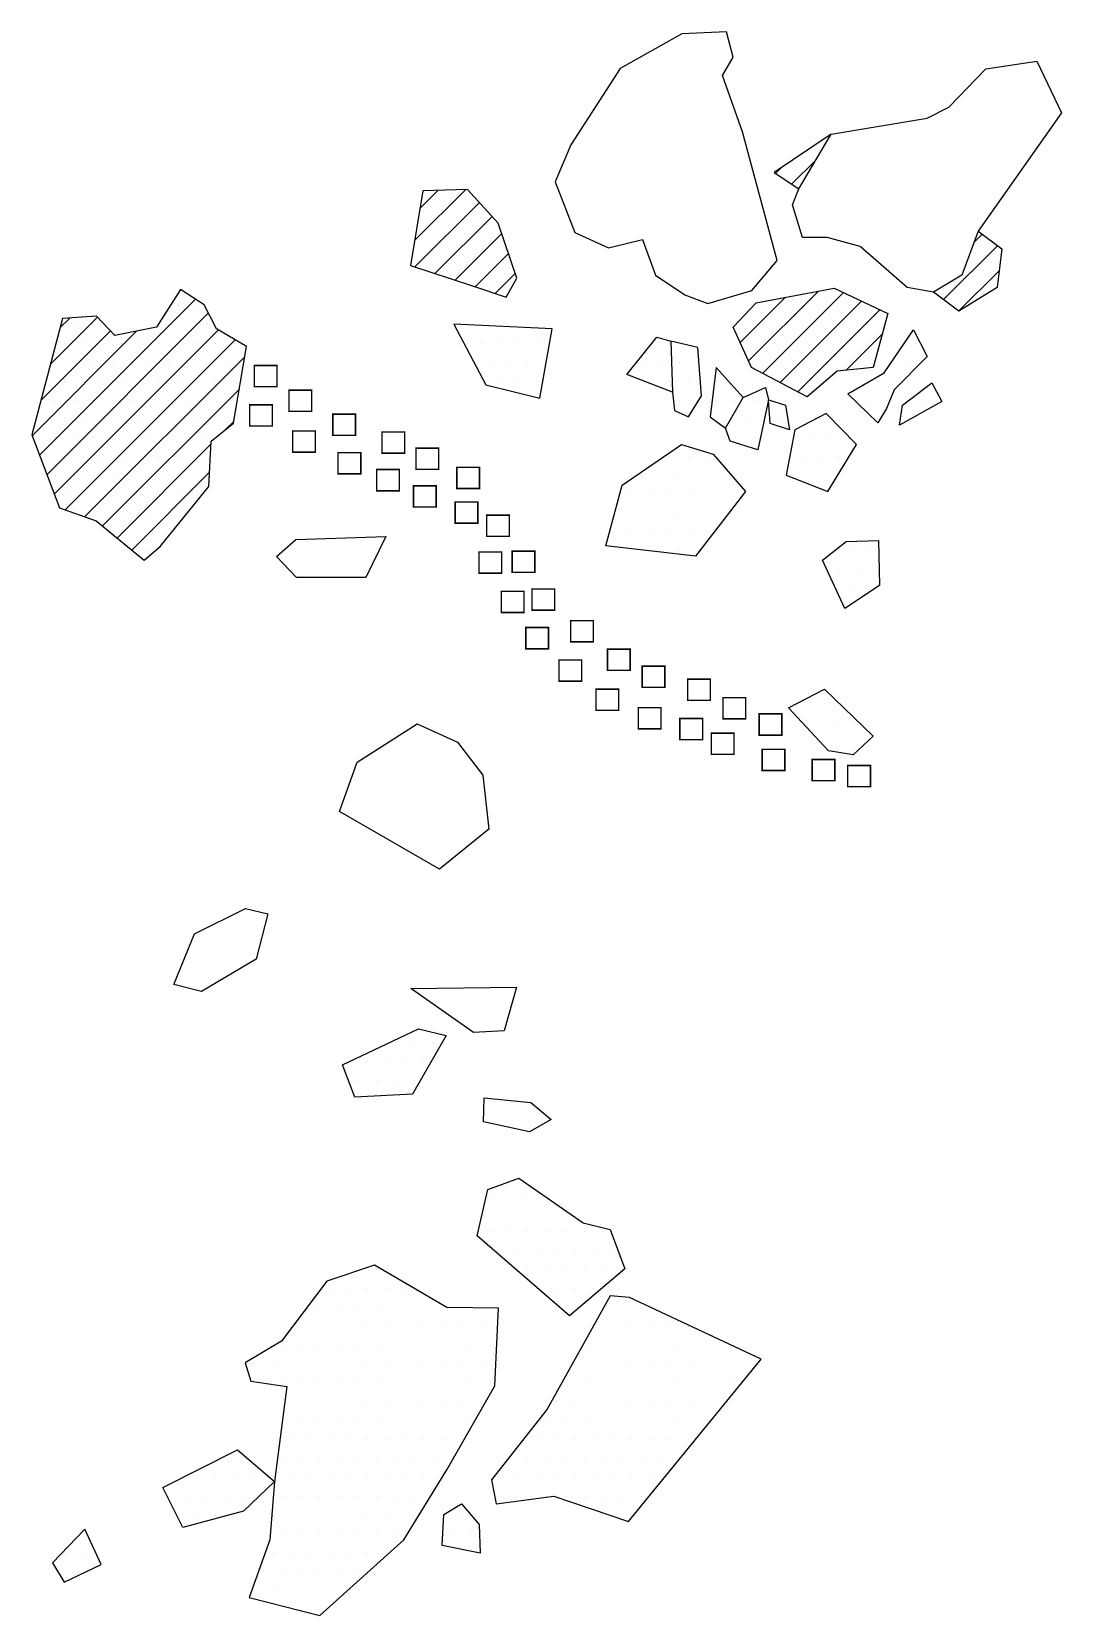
# Model space of a CAD drawing. Header units: metres. Extents: x 3.35 to 4.03, y -19.65 to -18.61.
import ezdxf

# ---------------------------------------------------------------- set-up
doc = ezdxf.new("R2010")
doc.units = ezdxf.units.M
doc.header["$LTSCALE"] = 25
doc.header["$MEASUREMENT"] = 0
doc.layers.get('0').update_dxf_attribs({"linetype": 'CONTINUOUS'})
for name, color, linetype in [('FEUER', 1, 'CONTINUOUS'), ('STEINE', 4, 'CONTINUOUS'), ('STEINESCHRAFF', 4, 'CONTINUOUS')]:
    doc.layers.add(name, color=color, linetype=linetype)

# ---------------------------------------------------------------- blocks, each defined once
blk = doc.blocks.new('RL')
at = {"layer": 'FEUER', "const_width": 0.1}
blk.add_lwpolyline([(0, -1.4), (0, 0), (1.5, 0), (1.5, -1.4), (0, -1.4)], dxfattribs=at)
blk = doc.blocks.new('*X2')
at = {"color": 0}
for p, q in [((344.375, -1878.75), (344.375, -1878.75)), ((345.625, -1878.75), (345.625, -1878.75)), ((337.5, -1880), (337.5, -1880)), ((338.75, -1880), (338.75, -1880)), ((343.75, -1880), (343.75, -1880)), ((345, -1880), (345, -1880)), ((346.25, -1880), (346.25, -1880)), ((336.875, -1881.25), (336.875, -1881.25)), ((338.125, -1881.25), (338.125, -1881.25)), ((339.375, -1881.25), (339.375, -1881.25)), ((340.625, -1881.25), (340.625, -1881.25)), ((341.875, -1881.25), (341.875, -1881.25)), ((343.125, -1881.25), (343.125, -1881.25)), ((344.375, -1881.25), (344.375, -1881.25)), ((345.625, -1881.25), (345.625, -1881.25)), ((346.875, -1881.25), (346.875, -1881.25)), ((348.125, -1881.25), (348.125, -1881.25)), ((364.375, -1881.25), (364.375, -1881.25)), ((365.625, -1881.25), (365.625, -1881.25)), ((366.875, -1881.25), (366.875, -1881.25)), ((368.125, -1881.25), (368.125, -1881.25)), ((376.875, -1881.25), (376.875, -1881.25)), ((393.125, -1881.25), (393.125, -1881.25)), ((336.25, -1882.5), (336.25, -1882.5)), ((337.5, -1882.5), (337.5, -1882.5)), ((338.75, -1882.5), (338.75, -1882.5)), ((340, -1882.5), (340, -1882.5)), ((341.25, -1882.5), (341.25, -1882.5)), ((342.5, -1882.5), (342.5, -1882.5)), ((343.75, -1882.5), (343.75, -1882.5)), ((345, -1882.5), (345, -1882.5)), ((346.25, -1882.5), (346.25, -1882.5)), ((347.5, -1882.5), (347.5, -1882.5)), ((365, -1882.5), (365, -1882.5)), ((366.25, -1882.5), (366.25, -1882.5)), ((367.5, -1882.5), (367.5, -1882.5)), ((375, -1882.5), (375, -1882.5)), ((376.25, -1882.5), (376.25, -1882.5)), ((377.5, -1882.5), (377.5, -1882.5)), ((378.75, -1882.5), (378.75, -1882.5)), ((392.5, -1882.5), (392.5, -1882.5)), ((336.875, -1883.75), (336.875, -1883.75)), ((338.125, -1883.75), (338.125, -1883.75)), ((339.375, -1883.75), (339.375, -1883.75)), ((340.625, -1883.75), (340.625, -1883.75)), ((341.875, -1883.75), (341.875, -1883.75)), ((343.125, -1883.75), (343.125, -1883.75)), ((344.375, -1883.75), (344.375, -1883.75)), ((345.625, -1883.75), (345.625, -1883.75)), ((346.875, -1883.75), (346.875, -1883.75)), ((348.125, -1883.75), (348.125, -1883.75)), ((365.625, -1883.75), (365.625, -1883.75)), ((366.875, -1883.75), (366.875, -1883.75)), ((368.125, -1883.75), (368.125, -1883.75)), ((375.625, -1883.75), (375.625, -1883.75)), ((376.875, -1883.75), (376.875, -1883.75)), ((378.125, -1883.75), (378.125, -1883.75)), ((380.625, -1883.75), (380.625, -1883.75)), ((390.625, -1883.75), (390.625, -1883.75)), ((391.875, -1883.75), (391.875, -1883.75)), ((336.25, -1885), (336.25, -1885)), ((337.5, -1885), (337.5, -1885)), ((338.75, -1885), (338.75, -1885)), ((340, -1885), (340, -1885)), ((341.25, -1885), (341.25, -1885)), ((342.5, -1885), (342.5, -1885)), ((343.75, -1885), (343.75, -1885)), ((345, -1885), (345, -1885)), ((346.25, -1885), (346.25, -1885)), ((347.5, -1885), (347.5, -1885)), ((377.5, -1885), (377.5, -1885)), ((378.75, -1885), (378.75, -1885)), ((380, -1885), (380, -1885)), ((381.25, -1885), (381.25, -1885)), ((382.5, -1885), (382.5, -1885)), ((390, -1885), (390, -1885)), ((391.25, -1885), (391.25, -1885)), ((393.75, -1885), (393.75, -1885)), ((335.625, -1886.25), (335.625, -1886.25)), ((336.875, -1886.25), (336.875, -1886.25)), ((338.125, -1886.25), (338.125, -1886.25)), ((339.375, -1886.25), (339.375, -1886.25)), ((340.625, -1886.25), (340.625, -1886.25)), ((341.875, -1886.25), (341.875, -1886.25)), ((343.125, -1886.25), (343.125, -1886.25)), ((344.375, -1886.25), (344.375, -1886.25)), ((345.625, -1886.25), (345.625, -1886.25)), ((346.875, -1886.25), (346.875, -1886.25)), ((380.625, -1886.25), (380.625, -1886.25)), ((381.875, -1886.25), (381.875, -1886.25)), ((383.125, -1886.25), (383.125, -1886.25)), ((384.375, -1886.25), (384.375, -1886.25)), ((386.875, -1886.25), (386.875, -1886.25)), ((390.625, -1886.25), (390.625, -1886.25)), ((335, -1887.5), (335, -1887.5)), ((336.25, -1887.5), (336.25, -1887.5)), ((337.5, -1887.5), (337.5, -1887.5)), ((338.75, -1887.5), (338.75, -1887.5)), ((340, -1887.5), (340, -1887.5)), ((341.25, -1887.5), (341.25, -1887.5)), ((342.5, -1887.5), (342.5, -1887.5)), ((343.75, -1887.5), (343.75, -1887.5)), ((345, -1887.5), (345, -1887.5)), ((346.25, -1887.5), (346.25, -1887.5)), ((381.25, -1887.5), (381.25, -1887.5)), ((382.5, -1887.5), (382.5, -1887.5)), ((386.25, -1887.5), (386.25, -1887.5)), ((387.5, -1887.5), (387.5, -1887.5)), ((388.75, -1887.5), (388.75, -1887.5)), ((335.625, -1888.75), (335.625, -1888.75)), ((336.875, -1888.75), (336.875, -1888.75)), ((338.125, -1888.75), (338.125, -1888.75)), ((339.375, -1888.75), (339.375, -1888.75)), ((340.625, -1888.75), (340.625, -1888.75)), ((341.875, -1888.75), (341.875, -1888.75)), ((343.125, -1888.75), (343.125, -1888.75)), ((344.375, -1888.75), (344.375, -1888.75)), ((345.625, -1888.75), (345.625, -1888.75)), ((376.875, -1888.75), (376.875, -1888.75)), ((378.125, -1888.75), (378.125, -1888.75)), ((379.375, -1888.75), (379.375, -1888.75)), ((385.625, -1888.75), (385.625, -1888.75)), ((386.875, -1888.75), (386.875, -1888.75)), ((388.125, -1888.75), (388.125, -1888.75)), ((336.25, -1890), (336.25, -1890)), ((337.5, -1890), (337.5, -1890)), ((338.75, -1890), (338.75, -1890)), ((340, -1890), (340, -1890)), ((341.25, -1890), (341.25, -1890)), ((342.5, -1890), (342.5, -1890)), ((343.75, -1890), (343.75, -1890)), ((345, -1890), (345, -1890)), ((346.25, -1890), (346.25, -1890)), ((375, -1890), (375, -1890)), ((376.25, -1890), (376.25, -1890)), ((377.5, -1890), (377.5, -1890)), ((378.75, -1890), (378.75, -1890)), ((380, -1890), (380, -1890)), ((385, -1890), (385, -1890)), ((386.25, -1890), (386.25, -1890)), ((387.5, -1890), (387.5, -1890)), ((336.875, -1891.25), (336.875, -1891.25)), ((338.125, -1891.25), (338.125, -1891.25)), ((339.375, -1891.25), (339.375, -1891.25)), ((340.625, -1891.25), (340.625, -1891.25)), ((341.875, -1891.25), (341.875, -1891.25)), ((343.125, -1891.25), (343.125, -1891.25)), ((344.375, -1891.25), (344.375, -1891.25)), ((345.625, -1891.25), (345.625, -1891.25)), ((374.375, -1891.25), (374.375, -1891.25)), ((375.625, -1891.25), (375.625, -1891.25)), ((376.875, -1891.25), (376.875, -1891.25)), ((378.125, -1891.25), (378.125, -1891.25)), ((379.375, -1891.25), (379.375, -1891.25)), ((380.625, -1891.25), (380.625, -1891.25)), ((338.75, -1892.5), (338.75, -1892.5)), ((340, -1892.5), (340, -1892.5)), ((341.25, -1892.5), (341.25, -1892.5)), ((342.5, -1892.5), (342.5, -1892.5)), ((343.75, -1892.5), (343.75, -1892.5)), ((373.75, -1892.5), (373.75, -1892.5)), ((375, -1892.5), (375, -1892.5)), ((376.25, -1892.5), (376.25, -1892.5)), ((377.5, -1892.5), (377.5, -1892.5)), ((378.75, -1892.5), (378.75, -1892.5)), ((380, -1892.5), (380, -1892.5)), ((340.625, -1893.75), (340.625, -1893.75)), ((341.875, -1893.75), (341.875, -1893.75)), ((343.125, -1893.75), (343.125, -1893.75)), ((373.125, -1893.75), (373.125, -1893.75)), ((374.375, -1893.75), (374.375, -1893.75)), ((375.625, -1893.75), (375.625, -1893.75)), ((376.875, -1893.75), (376.875, -1893.75)), ((378.125, -1893.75), (378.125, -1893.75)), ((379.375, -1893.75), (379.375, -1893.75)), ((342.5, -1895), (342.5, -1895)), ((376.25, -1895), (376.25, -1895)), ((377.5, -1895), (377.5, -1895)), ((378.75, -1895), (378.75, -1895)), ((388.75, -1895), (388.75, -1895)), ((390, -1895), (390, -1895)), ((388.125, -1896.25), (388.125, -1896.25)), ((389.375, -1896.25), (389.375, -1896.25)), ((390.625, -1896.25), (390.625, -1896.25)), ((388.75, -1897.5), (388.75, -1897.5)), ((390, -1897.5), (390, -1897.5)), ((386.25, -1905), (386.25, -1905)), ((387.5, -1905), (387.5, -1905)), ((385.625, -1906.25), (385.625, -1906.25)), ((386.875, -1906.25), (386.875, -1906.25)), ((388.125, -1906.25), (388.125, -1906.25)), ((387.5, -1907.5), (387.5, -1907.5)), ((388.75, -1907.5), (388.75, -1907.5)), ((390, -1907.5), (390, -1907.5)), ((358.75, -1927.5), (358.75, -1927.5)), ((360, -1927.5), (360, -1927.5)), ((361.25, -1927.5), (361.25, -1927.5)), ((356.875, -1928.75), (356.875, -1928.75)), ((358.125, -1928.75), (358.125, -1928.75)), ((359.375, -1928.75), (359.375, -1928.75)), ((360.625, -1928.75), (360.625, -1928.75)), ((356.25, -1930), (356.25, -1930)), ((357.5, -1930), (357.5, -1930)), ((358.75, -1930), (358.75, -1930)), ((360, -1930), (360, -1930)), ((365, -1937.5), (365, -1937.5)), ((366.25, -1937.5), (366.25, -1937.5)), ((367.5, -1937.5), (367.5, -1937.5)), ((365.625, -1938.75), (365.625, -1938.75)), ((366.875, -1938.75), (366.875, -1938.75)), ((368.125, -1938.75), (368.125, -1938.75)), ((369.375, -1938.75), (369.375, -1938.75)), ((365, -1940), (365, -1940)), ((366.25, -1940), (366.25, -1940)), ((367.5, -1940), (367.5, -1940)), ((368.75, -1940), (368.75, -1940)), ((370, -1940), (370, -1940)), ((371.25, -1940), (371.25, -1940)), ((372.5, -1940), (372.5, -1940)), ((365.625, -1941.25), (365.625, -1941.25)), ((366.875, -1941.25), (366.875, -1941.25)), ((368.125, -1941.25), (368.125, -1941.25)), ((369.375, -1941.25), (369.375, -1941.25)), ((370.625, -1941.25), (370.625, -1941.25)), ((371.875, -1941.25), (371.875, -1941.25)), ((373.125, -1941.25), (373.125, -1941.25)), ((357.5, -1942.5), (357.5, -1942.5)), ((367.5, -1942.5), (367.5, -1942.5)), ((368.75, -1942.5), (368.75, -1942.5)), ((370, -1942.5), (370, -1942.5)), ((371.25, -1942.5), (371.25, -1942.5)), ((372.5, -1942.5), (372.5, -1942.5)), ((373.75, -1942.5), (373.75, -1942.5)), ((354.375, -1943.75), (354.375, -1943.75)), ((355.625, -1943.75), (355.625, -1943.75)), ((356.875, -1943.75), (356.875, -1943.75)), ((358.125, -1943.75), (358.125, -1943.75)), ((359.375, -1943.75), (359.375, -1943.75)), ((369.375, -1943.75), (369.375, -1943.75)), ((370.625, -1943.75), (370.625, -1943.75)), ((371.875, -1943.75), (371.875, -1943.75)), ((353.75, -1945), (353.75, -1945)), ((355, -1945), (355, -1945)), ((356.25, -1945), (356.25, -1945)), ((357.5, -1945), (357.5, -1945)), ((358.75, -1945), (358.75, -1945)), ((360, -1945), (360, -1945)), ((361.25, -1945), (361.25, -1945)), ((370, -1945), (370, -1945)), ((373.75, -1945), (373.75, -1945)), ((375, -1945), (375, -1945)), ((353.125, -1946.25), (353.125, -1946.25)), ((354.375, -1946.25), (354.375, -1946.25)), ((355.625, -1946.25), (355.625, -1946.25)), ((356.875, -1946.25), (356.875, -1946.25)), ((358.125, -1946.25), (358.125, -1946.25)), ((359.375, -1946.25), (359.375, -1946.25)), ((360.625, -1946.25), (360.625, -1946.25)), ((361.875, -1946.25), (361.875, -1946.25)), ((363.125, -1946.25), (363.125, -1946.25)), ((364.375, -1946.25), (364.375, -1946.25)), ((371.875, -1946.25), (371.875, -1946.25)), ((373.125, -1946.25), (373.125, -1946.25)), ((374.375, -1946.25), (374.375, -1946.25)), ((375.625, -1946.25), (375.625, -1946.25)), ((376.875, -1946.25), (376.875, -1946.25)), ((378.125, -1946.25), (378.125, -1946.25)), ((351.25, -1947.5), (351.25, -1947.5)), ((352.5, -1947.5), (352.5, -1947.5)), ((353.75, -1947.5), (353.75, -1947.5)), ((355, -1947.5), (355, -1947.5)), ((356.25, -1947.5), (356.25, -1947.5)), ((357.5, -1947.5), (357.5, -1947.5)), ((358.75, -1947.5), (358.75, -1947.5)), ((360, -1947.5), (360, -1947.5)), ((361.25, -1947.5), (361.25, -1947.5)), ((362.5, -1947.5), (362.5, -1947.5)), ((363.75, -1947.5), (363.75, -1947.5)), ((365, -1947.5), (365, -1947.5)), ((371.25, -1947.5), (371.25, -1947.5)), ((372.5, -1947.5), (372.5, -1947.5)), ((373.75, -1947.5), (373.75, -1947.5)), ((375, -1947.5), (375, -1947.5)), ((376.25, -1947.5), (376.25, -1947.5)), ((377.5, -1947.5), (377.5, -1947.5)), ((378.75, -1947.5), (378.75, -1947.5)), ((380, -1947.5), (380, -1947.5)), ((349.375, -1948.75), (349.375, -1948.75)), ((350.625, -1948.75), (350.625, -1948.75)), ((351.875, -1948.75), (351.875, -1948.75)), ((353.125, -1948.75), (353.125, -1948.75)), ((354.375, -1948.75), (354.375, -1948.75)), ((355.625, -1948.75), (355.625, -1948.75)), ((356.875, -1948.75), (356.875, -1948.75)), ((358.125, -1948.75), (358.125, -1948.75)), ((359.375, -1948.75), (359.375, -1948.75)), ((360.625, -1948.75), (360.625, -1948.75)), ((361.875, -1948.75), (361.875, -1948.75)), ((363.125, -1948.75), (363.125, -1948.75)), ((364.375, -1948.75), (364.375, -1948.75)), ((370.625, -1948.75), (370.625, -1948.75)), ((371.875, -1948.75), (371.875, -1948.75)), ((373.125, -1948.75), (373.125, -1948.75)), ((374.375, -1948.75), (374.375, -1948.75)), ((375.625, -1948.75), (375.625, -1948.75)), ((376.875, -1948.75), (376.875, -1948.75)), ((378.125, -1948.75), (378.125, -1948.75)), ((379.375, -1948.75), (379.375, -1948.75)), ((380.625, -1948.75), (380.625, -1948.75)), ((381.875, -1948.75), (381.875, -1948.75)), ((350, -1950), (350, -1950)), ((351.25, -1950), (351.25, -1950)), ((352.5, -1950), (352.5, -1950)), ((353.75, -1950), (353.75, -1950)), ((355, -1950), (355, -1950)), ((356.25, -1950), (356.25, -1950)), ((357.5, -1950), (357.5, -1950)), ((358.75, -1950), (358.75, -1950)), ((360, -1950), (360, -1950)), ((361.25, -1950), (361.25, -1950)), ((362.5, -1950), (362.5, -1950)), ((363.75, -1950), (363.75, -1950)), ((365, -1950), (365, -1950)), ((370, -1950), (370, -1950)), ((371.25, -1950), (371.25, -1950)), ((372.5, -1950), (372.5, -1950)), ((373.75, -1950), (373.75, -1950)), ((375, -1950), (375, -1950)), ((376.25, -1950), (376.25, -1950)), ((377.5, -1950), (377.5, -1950)), ((378.75, -1950), (378.75, -1950)), ((380, -1950), (380, -1950)), ((381.25, -1950), (381.25, -1950)), ((351.875, -1951.25), (351.875, -1951.25)), ((353.125, -1951.25), (353.125, -1951.25)), ((354.375, -1951.25), (354.375, -1951.25)), ((355.625, -1951.25), (355.625, -1951.25)), ((356.875, -1951.25), (356.875, -1951.25)), ((358.125, -1951.25), (358.125, -1951.25)), ((359.375, -1951.25), (359.375, -1951.25)), ((360.625, -1951.25), (360.625, -1951.25)), ((361.875, -1951.25), (361.875, -1951.25)), ((363.125, -1951.25), (363.125, -1951.25)), ((364.375, -1951.25), (364.375, -1951.25)), ((369.375, -1951.25), (369.375, -1951.25)), ((370.625, -1951.25), (370.625, -1951.25)), ((371.875, -1951.25), (371.875, -1951.25)), ((373.125, -1951.25), (373.125, -1951.25)), ((374.375, -1951.25), (374.375, -1951.25)), ((375.625, -1951.25), (375.625, -1951.25)), ((376.875, -1951.25), (376.875, -1951.25)), ((378.125, -1951.25), (378.125, -1951.25)), ((379.375, -1951.25), (379.375, -1951.25)), ((380.625, -1951.25), (380.625, -1951.25)), ((352.5, -1952.5), (352.5, -1952.5)), ((353.75, -1952.5), (353.75, -1952.5)), ((355, -1952.5), (355, -1952.5)), ((356.25, -1952.5), (356.25, -1952.5)), ((357.5, -1952.5), (357.5, -1952.5)), ((358.75, -1952.5), (358.75, -1952.5)), ((360, -1952.5), (360, -1952.5)), ((361.25, -1952.5), (361.25, -1952.5)), ((362.5, -1952.5), (362.5, -1952.5)), ((363.75, -1952.5), (363.75, -1952.5)), ((368.75, -1952.5), (368.75, -1952.5)), ((370, -1952.5), (370, -1952.5)), ((371.25, -1952.5), (371.25, -1952.5)), ((372.5, -1952.5), (372.5, -1952.5)), ((373.75, -1952.5), (373.75, -1952.5)), ((375, -1952.5), (375, -1952.5)), ((376.25, -1952.5), (376.25, -1952.5)), ((377.5, -1952.5), (377.5, -1952.5)), ((378.75, -1952.5), (378.75, -1952.5)), ((351.875, -1953.75), (351.875, -1953.75)), ((353.125, -1953.75), (353.125, -1953.75)), ((354.375, -1953.75), (354.375, -1953.75)), ((355.625, -1953.75), (355.625, -1953.75)), ((356.875, -1953.75), (356.875, -1953.75)), ((358.125, -1953.75), (358.125, -1953.75)), ((359.375, -1953.75), (359.375, -1953.75)), ((360.625, -1953.75), (360.625, -1953.75)), ((361.875, -1953.75), (361.875, -1953.75)), ((363.125, -1953.75), (363.125, -1953.75)), ((368.125, -1953.75), (368.125, -1953.75)), ((369.375, -1953.75), (369.375, -1953.75)), ((370.625, -1953.75), (370.625, -1953.75)), ((371.875, -1953.75), (371.875, -1953.75)), ((373.125, -1953.75), (373.125, -1953.75)), ((374.375, -1953.75), (374.375, -1953.75)), ((375.625, -1953.75), (375.625, -1953.75)), ((376.875, -1953.75), (376.875, -1953.75)), ((378.125, -1953.75), (378.125, -1953.75)), ((347.5, -1955), (347.5, -1955)), ((348.75, -1955), (348.75, -1955)), ((351.25, -1955), (351.25, -1955)), ((352.5, -1955), (352.5, -1955)), ((353.75, -1955), (353.75, -1955)), ((355, -1955), (355, -1955)), ((356.25, -1955), (356.25, -1955)), ((357.5, -1955), (357.5, -1955)), ((358.75, -1955), (358.75, -1955)), ((360, -1955), (360, -1955)), ((361.25, -1955), (361.25, -1955)), ((362.5, -1955), (362.5, -1955)), ((366.25, -1955), (366.25, -1955)), ((367.5, -1955), (367.5, -1955)), ((368.75, -1955), (368.75, -1955)), ((370, -1955), (370, -1955)), ((371.25, -1955), (371.25, -1955)), ((372.5, -1955), (372.5, -1955)), ((373.75, -1955), (373.75, -1955)), ((375, -1955), (375, -1955)), ((376.25, -1955), (376.25, -1955)), ((377.5, -1955), (377.5, -1955)), ((345.625, -1956.25), (345.625, -1956.25)), ((346.875, -1956.25), (346.875, -1956.25)), ((348.125, -1956.25), (348.125, -1956.25)), ((349.375, -1956.25), (349.375, -1956.25)), ((351.875, -1956.25), (351.875, -1956.25)), ((353.125, -1956.25), (353.125, -1956.25)), ((354.375, -1956.25), (354.375, -1956.25)), ((355.625, -1956.25), (355.625, -1956.25)), ((356.875, -1956.25), (356.875, -1956.25)), ((358.125, -1956.25), (358.125, -1956.25)), ((359.375, -1956.25), (359.375, -1956.25)), ((360.625, -1956.25), (360.625, -1956.25)), ((365.625, -1956.25), (365.625, -1956.25)), ((366.875, -1956.25), (366.875, -1956.25)), ((368.125, -1956.25), (368.125, -1956.25)), ((369.375, -1956.25), (369.375, -1956.25)), ((370.625, -1956.25), (370.625, -1956.25)), ((371.875, -1956.25), (371.875, -1956.25)), ((373.125, -1956.25), (373.125, -1956.25)), ((374.375, -1956.25), (374.375, -1956.25)), ((375.625, -1956.25), (375.625, -1956.25)), ((343.75, -1957.5), (343.75, -1957.5)), ((345, -1957.5), (345, -1957.5)), ((346.25, -1957.5), (346.25, -1957.5)), ((347.5, -1957.5), (347.5, -1957.5)), ((348.75, -1957.5), (348.75, -1957.5)), ((351.25, -1957.5), (351.25, -1957.5)), ((352.5, -1957.5), (352.5, -1957.5)), ((353.75, -1957.5), (353.75, -1957.5)), ((355, -1957.5), (355, -1957.5)), ((356.25, -1957.5), (356.25, -1957.5)), ((357.5, -1957.5), (357.5, -1957.5)), ((358.75, -1957.5), (358.75, -1957.5)), ((360, -1957.5), (360, -1957.5)), ((366.25, -1957.5), (366.25, -1957.5)), ((367.5, -1957.5), (367.5, -1957.5)), ((368.75, -1957.5), (368.75, -1957.5)), ((370, -1957.5), (370, -1957.5)), ((371.25, -1957.5), (371.25, -1957.5)), ((372.5, -1957.5), (372.5, -1957.5)), ((373.75, -1957.5), (373.75, -1957.5)), ((375, -1957.5), (375, -1957.5)), ((344.375, -1958.75), (344.375, -1958.75)), ((345.625, -1958.75), (345.625, -1958.75)), ((346.875, -1958.75), (346.875, -1958.75)), ((350.625, -1958.75), (350.625, -1958.75)), ((351.875, -1958.75), (351.875, -1958.75)), ((353.125, -1958.75), (353.125, -1958.75)), ((354.375, -1958.75), (354.375, -1958.75)), ((355.625, -1958.75), (355.625, -1958.75)), ((356.875, -1958.75), (356.875, -1958.75)), ((358.125, -1958.75), (358.125, -1958.75)), ((359.375, -1958.75), (359.375, -1958.75)), ((363.125, -1958.75), (363.125, -1958.75)), ((373.125, -1958.75), (373.125, -1958.75)), ((374.375, -1958.75), (374.375, -1958.75)), ((351.25, -1960), (351.25, -1960)), ((352.5, -1960), (352.5, -1960)), ((353.75, -1960), (353.75, -1960)), ((355, -1960), (355, -1960)), ((356.25, -1960), (356.25, -1960)), ((357.5, -1960), (357.5, -1960)), ((358.75, -1960), (358.75, -1960)), ((362.5, -1960), (362.5, -1960)), ((363.75, -1960), (363.75, -1960)), ((336.875, -1961.25), (336.875, -1961.25)), ((338.125, -1961.25), (338.125, -1961.25)), ((350.625, -1961.25), (350.625, -1961.25)), ((351.875, -1961.25), (351.875, -1961.25)), ((353.125, -1961.25), (353.125, -1961.25)), ((354.375, -1961.25), (354.375, -1961.25)), ((355.625, -1961.25), (355.625, -1961.25)), ((356.875, -1961.25), (356.875, -1961.25)), ((358.125, -1961.25), (358.125, -1961.25)), ((337.5, -1962.5), (337.5, -1962.5)), ((350, -1962.5), (350, -1962.5)), ((351.25, -1962.5), (351.25, -1962.5)), ((352.5, -1962.5), (352.5, -1962.5)), ((353.75, -1962.5), (353.75, -1962.5)), ((355, -1962.5), (355, -1962.5)), ((356.25, -1962.5), (356.25, -1962.5)), ((349.375, -1963.75), (349.375, -1963.75)), ((350.625, -1963.75), (350.625, -1963.75)), ((351.875, -1963.75), (351.875, -1963.75)), ((353.125, -1963.75), (353.125, -1963.75)), ((354.375, -1963.75), (354.375, -1963.75)), ((352.5, -1965), (352.5, -1965)), ((353.75, -1965), (353.75, -1965))]:
    blk.add_line(p, q, dxfattribs=at)
blk = doc.blocks.new('*X3')
at = {"color": 0}
for p, q in [((383.88, -1870.02), (384.27, -1869.63)), ((384.95, -1870.72), (386.54, -1869.13)), ((360.02, -1874.43), (363.39, -1871.07)), ((360.38, -1872.31), (361.56, -1871.13)), ((360.03, -1876.2), (364.3, -1871.93)), ((361.36, -1876.64), (365.14, -1872.85)), ((362.69, -1877.08), (365.78, -1873.98)), ((394.99, -1878.36), (398.56, -1874.79)), ((397.01, -1874.57), (397.55, -1874.03)), ((364.01, -1877.51), (366.23, -1875.3)), ((365.34, -1877.96), (366.67, -1876.62)), ((395.99, -1879.12), (398.69, -1876.43)), ((382.1, -1882.41), (386.72, -1877.79)), ((383.04, -1883.23), (388.38, -1877.89)), ((335.2, -1888.65), (345.52, -1878.33)), ((381.55, -1881.2), (384.54, -1878.2)), ((384.2, -1883.84), (389.58, -1878.46)), ((385.36, -1884.46), (390.78, -1879.03)), ((335.68, -1889.94), (346.38, -1879.24)), ((335.93, -1882.62), (339.03, -1879.52)), ((336.57, -1880.21), (337.2, -1879.58)), ((334.71, -1887.37), (341.65, -1880.43)), ((335.29, -1885.03), (339.89, -1880.42)), ((336.17, -1891.22), (347.04, -1880.35)), ((336.89, -1892.27), (348.15, -1881.01)), ((388.54, -1883.04), (390.95, -1880.63)), ((338.19, -1892.73), (348.78, -1882.14)), ((339.36, -1893.33), (348.42, -1884.27)), ((347.49, -1886.97), (348.05, -1886.41)), ((340.33, -1894.13), (346.54, -1887.92)), ((341.3, -1894.93), (346.44, -1889.78))]:
    blk.add_line(p, q, dxfattribs=at)

msp = doc.modelspace()

# ---------------------------------------------------------------- linework, layer by layer
at = {"layer": 'STEINE'}
for points in [[(3.7034, -18.6812), (3.6932, -18.7056), (3.706, -18.7392), (3.7284, -18.7494), (3.7508, -18.7438), (3.7594, -18.7673), (3.7788, -18.7805), (3.794, -18.7861), (3.8231, -18.7775), (3.8399, -18.7576), (3.817, -18.6726), (3.8038, -18.6354), (3.8109, -18.6232), (3.8064, -18.6064), (3.7768, -18.6079), (3.7361, -18.6308), (3.7034, -18.6812)], [(3.9728, -18.7384), (3.9621, -18.7674), (3.9433, -18.7786), (3.9259, -18.7755), (3.8949, -18.7485), (3.873, -18.7424), (3.8567, -18.7424), (3.8501, -18.721), (3.8542, -18.7103), (3.8756, -18.6741), (3.9392, -18.6635), (3.9535, -18.6564), (3.978, -18.6309), (4.0116, -18.6258), (4.0279, -18.66), (3.9728, -18.7384)], [(3.8756, -18.6741), (3.8756, -18.6741), (3.8379, -18.6996), (3.8542, -18.7103)], [(3.6056, -18.7117), (3.5975, -18.7611), (3.6377, -18.7743), (3.6606, -18.782), (3.6677, -18.7693), (3.6555, -18.7331), (3.6352, -18.7107), (3.6056, -18.7117)], [(3.9728, -18.7384), (3.9886, -18.7501), (3.9855, -18.7755), (3.9601, -18.7913), (3.9433, -18.7786)], [(3.489, -18.8145), (3.4691, -18.8028), (3.461, -18.787), (3.4452, -18.7768), (3.4294, -18.8017), (3.4019, -18.8073), (3.3897, -18.7946), (3.3673, -18.7961), (3.3469, -18.873), (3.3652, -18.9214), (3.3896, -18.93), (3.4212, -18.956), (3.4319, -18.9469), (3.464, -18.9072), (3.4655, -18.8771), (3.4803, -18.8654), (3.489, -18.8145)], [(3.8597, -18.8478), (3.823, -18.8284), (3.8108, -18.8019), (3.8261, -18.7856), (3.8776, -18.776), (3.9132, -18.7928), (3.9035, -18.8285), (3.8796, -18.831), (3.8597, -18.8478)], [(3.626, -18.7998), (3.6473, -18.84), (3.683, -18.8487), (3.6912, -18.8029), (3.626, -18.7998)], [(3.7706, -18.8447), (3.7405, -18.833), (3.7604, -18.8085), (3.7696, -18.8111)], [(3.7874, -18.8152), (3.7696, -18.8111), (3.7706, -18.8447), (3.7721, -18.8569), (3.7813, -18.861), (3.7899, -18.8472), (3.7874, -18.8152)], [(3.9065, -18.8651), (3.8867, -18.8458), (3.9106, -18.832), (3.93, -18.8035), (3.9392, -18.8213), (3.9173, -18.8432), (3.9122, -18.8555), (3.9065, -18.8651)], [(3.8174, -18.8483), (3.7996, -18.8284), (3.7955, -18.861), (3.8057, -18.8686)], [(3.8342, -18.8498), (3.8271, -18.8829), (3.8088, -18.8773), (3.8057, -18.8686), (3.8174, -18.8483), (3.8322, -18.8417), (3.8342, -18.8498)], [(3.9208, -18.8667), (3.9228, -18.8534), (3.9422, -18.8387), (3.9488, -18.8509), (3.9208, -18.8667)], [(3.8342, -18.8498), (3.8454, -18.8534), (3.848, -18.8697), (3.8352, -18.8656), (3.8342, -18.8498)], [(3.8724, -18.859), (3.8515, -18.8697), (3.8459, -18.8997), (3.8734, -18.9104), (3.8923, -18.8794), (3.8724, -18.859)], [(3.7858, -18.9532), (3.7267, -18.9465), (3.7374, -18.9063), (3.7767, -18.8793), (3.7976, -18.8859), (3.8189, -18.9104), (3.7858, -18.9532)], [(3.5678, -18.9673), (3.522, -18.9673), (3.5088, -18.9535), (3.5215, -18.9423), (3.5811, -18.9403), (3.5678, -18.9673)], [(3.8846, -18.9879), (3.8698, -18.9558), (3.8856, -18.9435), (3.907, -18.943), (3.9075, -18.9726), (3.8846, -18.9879)], [(3.8738, -19.0821), (3.8474, -19.0535), (3.8713, -19.0413), (3.9034, -19.0724), (3.8901, -19.0846), (3.8738, -19.0821)], [(3.6166, -19.1603), (3.5504, -19.1221), (3.5622, -19.0895), (3.6019, -19.0641), (3.6284, -19.0763), (3.6452, -19.0982), (3.6492, -19.1339), (3.6166, -19.1603)], [(3.4883, -19.1863), (3.503, -19.1898), (3.4954, -19.2199), (3.4592, -19.2412), (3.4409, -19.2366), (3.4546, -19.203), (3.4883, -19.1863)], [(3.639, -19.2683), (3.5977, -19.2393), (3.6675, -19.2383), (3.6593, -19.2673), (3.639, -19.2683)], [(3.5605, -19.3111), (3.5524, -19.2897), (3.6028, -19.2658), (3.6211, -19.2704), (3.5987, -19.309), (3.5605, -19.3111)], [(3.6456, -19.3274), (3.6461, -19.3116), (3.6771, -19.3147), (3.6904, -19.3259), (3.6761, -19.334), (3.6456, -19.3274)], [(3.7025, -19.4558), (3.6414, -19.4028), (3.6486, -19.3722), (3.669, -19.3646), (3.7117, -19.3942), (3.7295, -19.3987), (3.7392, -19.4247), (3.7025, -19.4558)], [(3.5074, -19.5652), (3.5043, -19.6039), (3.4906, -19.6421), (3.5374, -19.6538), (3.5929, -19.6039), (3.6215, -19.5576), (3.6531, -19.5021), (3.6557, -19.4507), (3.6215, -19.4501), (3.5737, -19.4221), (3.5421, -19.4328), (3.512, -19.4725), (3.4881, -19.4867), (3.4917, -19.4989), (3.5156, -19.5025), (3.5074, -19.5652)], [(3.7295, -19.4425), (3.6877, -19.5174), (3.651, -19.5642), (3.6541, -19.58), (3.6923, -19.5749), (3.7417, -19.5918), (3.8293, -19.4844), (3.7422, -19.4436), (3.7295, -19.4425)], [(3.5074, -19.5652), (3.487, -19.585), (3.4468, -19.5957), (3.4336, -19.5692), (3.483, -19.5443), (3.5074, -19.5652)], [(3.6434, -19.6126), (3.6184, -19.6075), (3.6194, -19.5871), (3.6312, -19.58), (3.6429, -19.5938), (3.6434, -19.6126)], [(3.3607, -19.6191), (3.3683, -19.6318), (3.3928, -19.6201), (3.3821, -19.5967), (3.3607, -19.6191)]]:
    msp.add_lwpolyline(points, dxfattribs=at)

# ---------------------------------------------------------------- block references
at = {"layer": 'FEUER', "xscale": 0.01, "yscale": 0.01, "zscale": 0.01}
for name, p in [('*X3', (0, 0)), ('RL', (3.4941, -18.8272)), ('RL', (3.517, -18.8435)), ('RL', (3.491, -18.8532)), ('RL', (3.546, -18.8593)), ('RL', (3.5195, -18.8705)), ('RL', (3.5786, -18.8711)), ('RL', (3.5495, -18.8848)), ('RL', (3.601, -18.8818)), ('RL', (3.575, -18.896)), ('RL', (3.628, -18.8945)), ('RL', (3.5994, -18.9067)), ('RL', (3.6269, -18.9174)), ('RL', (3.6478, -18.9261)), ('RL', (3.6427, -18.9505)), ('RL', (3.6646, -18.95)), ('RL', (3.6575, -18.9765)), ('RL', (3.6778, -18.975)), ('RL', (3.6737, -19.0005)), ('RL', (3.7033, -18.9959)), ('RL', (3.7277, -19.0148)), ('RL', (3.6956, -19.0219)), ('RL', (3.7506, -19.026)), ('RL', (3.7201, -19.0412)), ('RL', (3.7807, -19.0346)), ('RL', (3.8041, -19.0469)), ('RL', (3.7481, -19.0535)), ('RL', (3.7756, -19.0606)), ('RL', (3.828, -19.0576)), ('RL', (3.7964, -19.0703)), ('RL', (3.83, -19.081)), ('RL', (3.8631, -19.0877)), ('RL', (3.8866, -19.0917))]:
    msp.add_blockref(name, p, dxfattribs=at)
at = {"layer": 'STEINESCHRAFF', "xscale": 0.01, "yscale": 0.01, "zscale": 0.01}
msp.add_blockref('*X2', (0, 0), dxfattribs=at)

doc.saveas('drawing.dxf')
